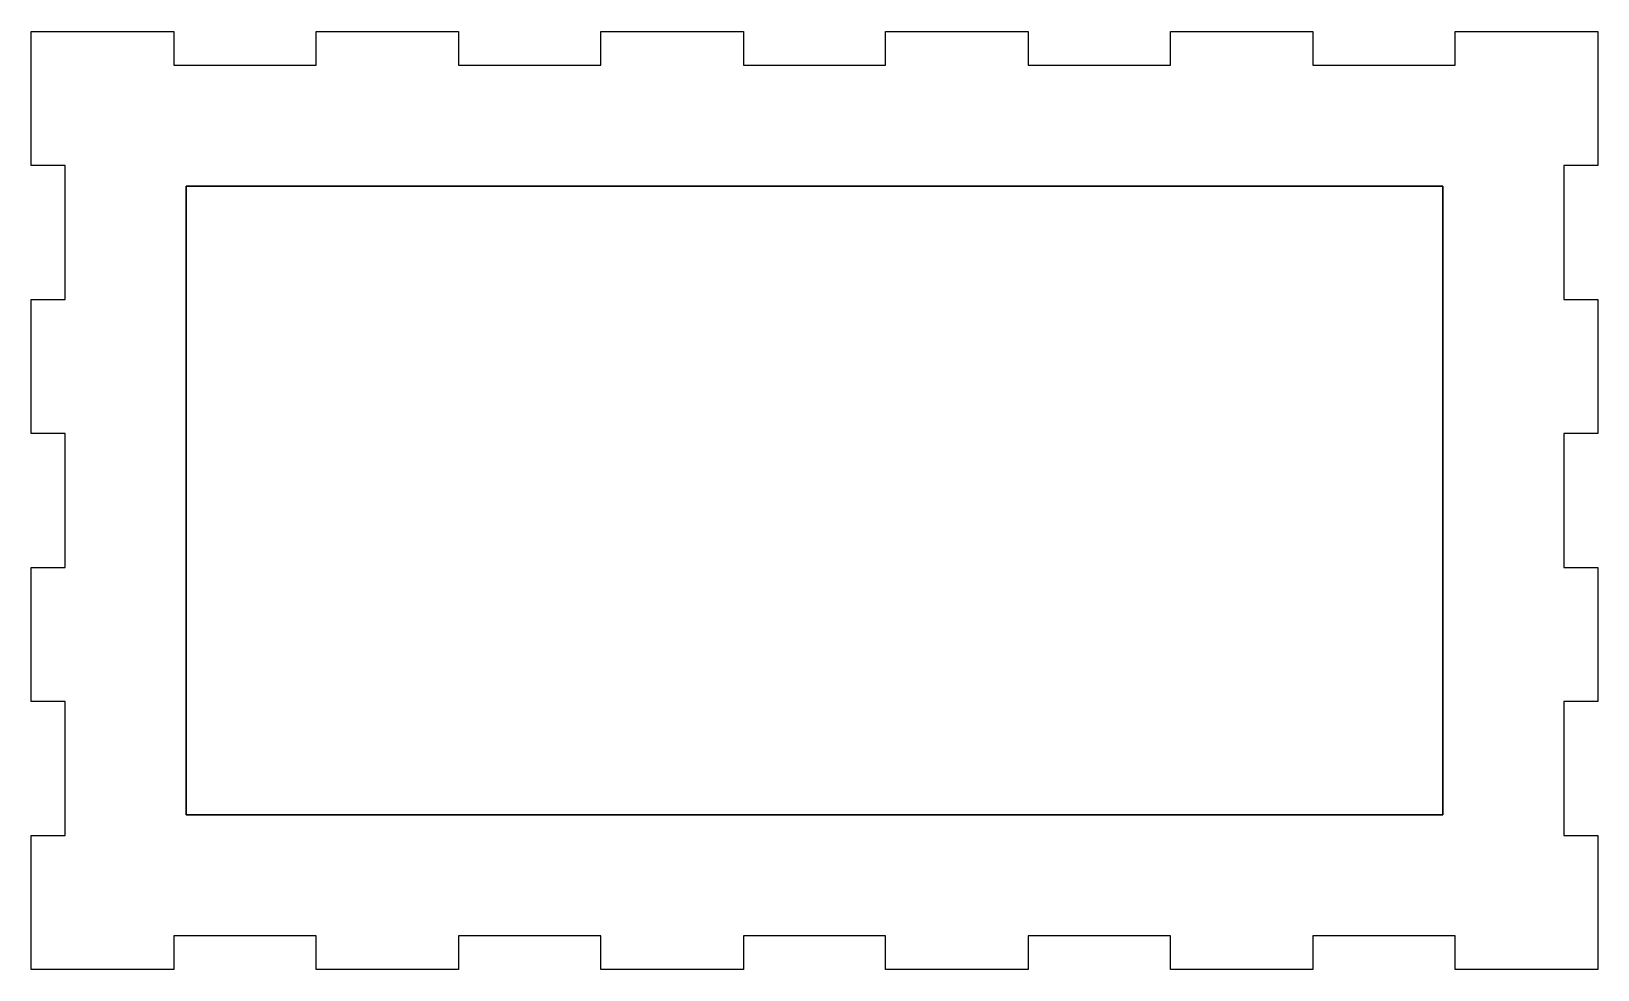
# Model space of a CAD drawing. Header units: millimetres. Extents: x -162 to 0, y 0 to 97.
import ezdxf

# ---------------------------------------------------------------- set-up
doc = ezdxf.new("R2010")
doc.units = ezdxf.units.MM
doc.layers.get('0').update_dxf_attribs({"linetype": 'CONTINUOUS'})

msp = doc.modelspace()

# ---------------------------------------------------------------- linework, layer by layer
for points in [[(-162, 69.29), (-158.5, 69.29), (-158.5, 83.14), (-162, 83.14), (-162, 97), (-147.27, 97), (-147.27, 93.5), (-132.55, 93.5), (-132.55, 97), (-117.82, 97), (-117.82, 93.5), (-103.09, 93.5), (-103.09, 97), (-88.36, 97), (-88.36, 93.5), (-73.64, 93.5), (-73.64, 97), (-58.91, 97), (-58.91, 93.5), (-44.18, 93.5), (-44.18, 97), (-29.45, 97), (-29.45, 93.5), (-14.73, 93.5), (-14.73, 97), (0, 97), (0, 83.14), (-3.5, 83.14), (-3.5, 69.29), (0, 69.29), (0, 55.43), (-3.5, 55.43), (-3.5, 41.57), (0, 41.57), (0, 27.71), (-3.5, 27.71), (-3.5, 13.86), (0, 13.86), (0, 0), (-14.73, 0), (-14.73, 3.5), (-29.45, 3.5), (-29.45, 0), (-44.18, 0), (-44.18, 3.5), (-58.91, 3.5), (-58.91, 0), (-73.64, 0), (-73.64, 3.5), (-88.36, 3.5), (-88.36, 0), (-103.09, 0), (-103.09, 3.5), (-117.82, 3.5), (-117.82, 0), (-132.55, 0), (-132.55, 3.5), (-147.27, 3.5), (-147.27, 0), (-162, 0), (-162, 13.86), (-158.5, 13.86), (-158.5, 27.71), (-162, 27.71), (-162, 41.57), (-158.5, 41.57), (-158.5, 55.43), (-162, 55.43)], [(-162, 69.29), (-158.5, 69.29), (-158.5, 83.14), (-162, 83.14), (-162, 97), (-147.27, 97), (-147.27, 93.5), (-132.55, 93.5), (-132.55, 97), (-117.82, 97), (-117.82, 93.5), (-103.09, 93.5), (-103.09, 97), (-88.36, 97), (-88.36, 93.5), (-73.64, 93.5), (-73.64, 97), (-58.91, 97), (-58.91, 93.5), (-44.18, 93.5), (-44.18, 97), (-29.45, 97), (-29.45, 93.5), (-14.73, 93.5), (-14.73, 97), (0, 97), (0, 83.14), (-3.5, 83.14), (-3.5, 69.29), (0, 69.29), (0, 55.43), (-3.5, 55.43), (-3.5, 41.57), (0, 41.57), (0, 27.71), (-3.5, 27.71), (-3.5, 13.86), (0, 13.86), (0, 0), (-14.73, 0), (-14.73, 3.5), (-29.45, 3.5), (-29.45, 0), (-44.18, 0), (-44.18, 3.5), (-58.91, 3.5), (-58.91, 0), (-73.64, 0), (-73.64, 3.5), (-88.36, 3.5), (-88.36, 0), (-103.09, 0), (-103.09, 3.5), (-117.82, 3.5), (-117.82, 0), (-132.55, 0), (-132.55, 3.5), (-147.27, 3.5), (-147.27, 0), (-162, 0), (-162, 13.86), (-158.5, 13.86), (-158.5, 27.71), (-162, 27.71), (-162, 41.57), (-158.5, 41.57), (-158.5, 55.43), (-162, 55.43)], [(-146, 81), (-146, 16), (-16, 16), (-16, 81)], [(-146, 16), (-146, 81), (-16, 81), (-16, 16)]]:
    msp.add_lwpolyline(points, close=True)

doc.saveas('drawing.dxf')
